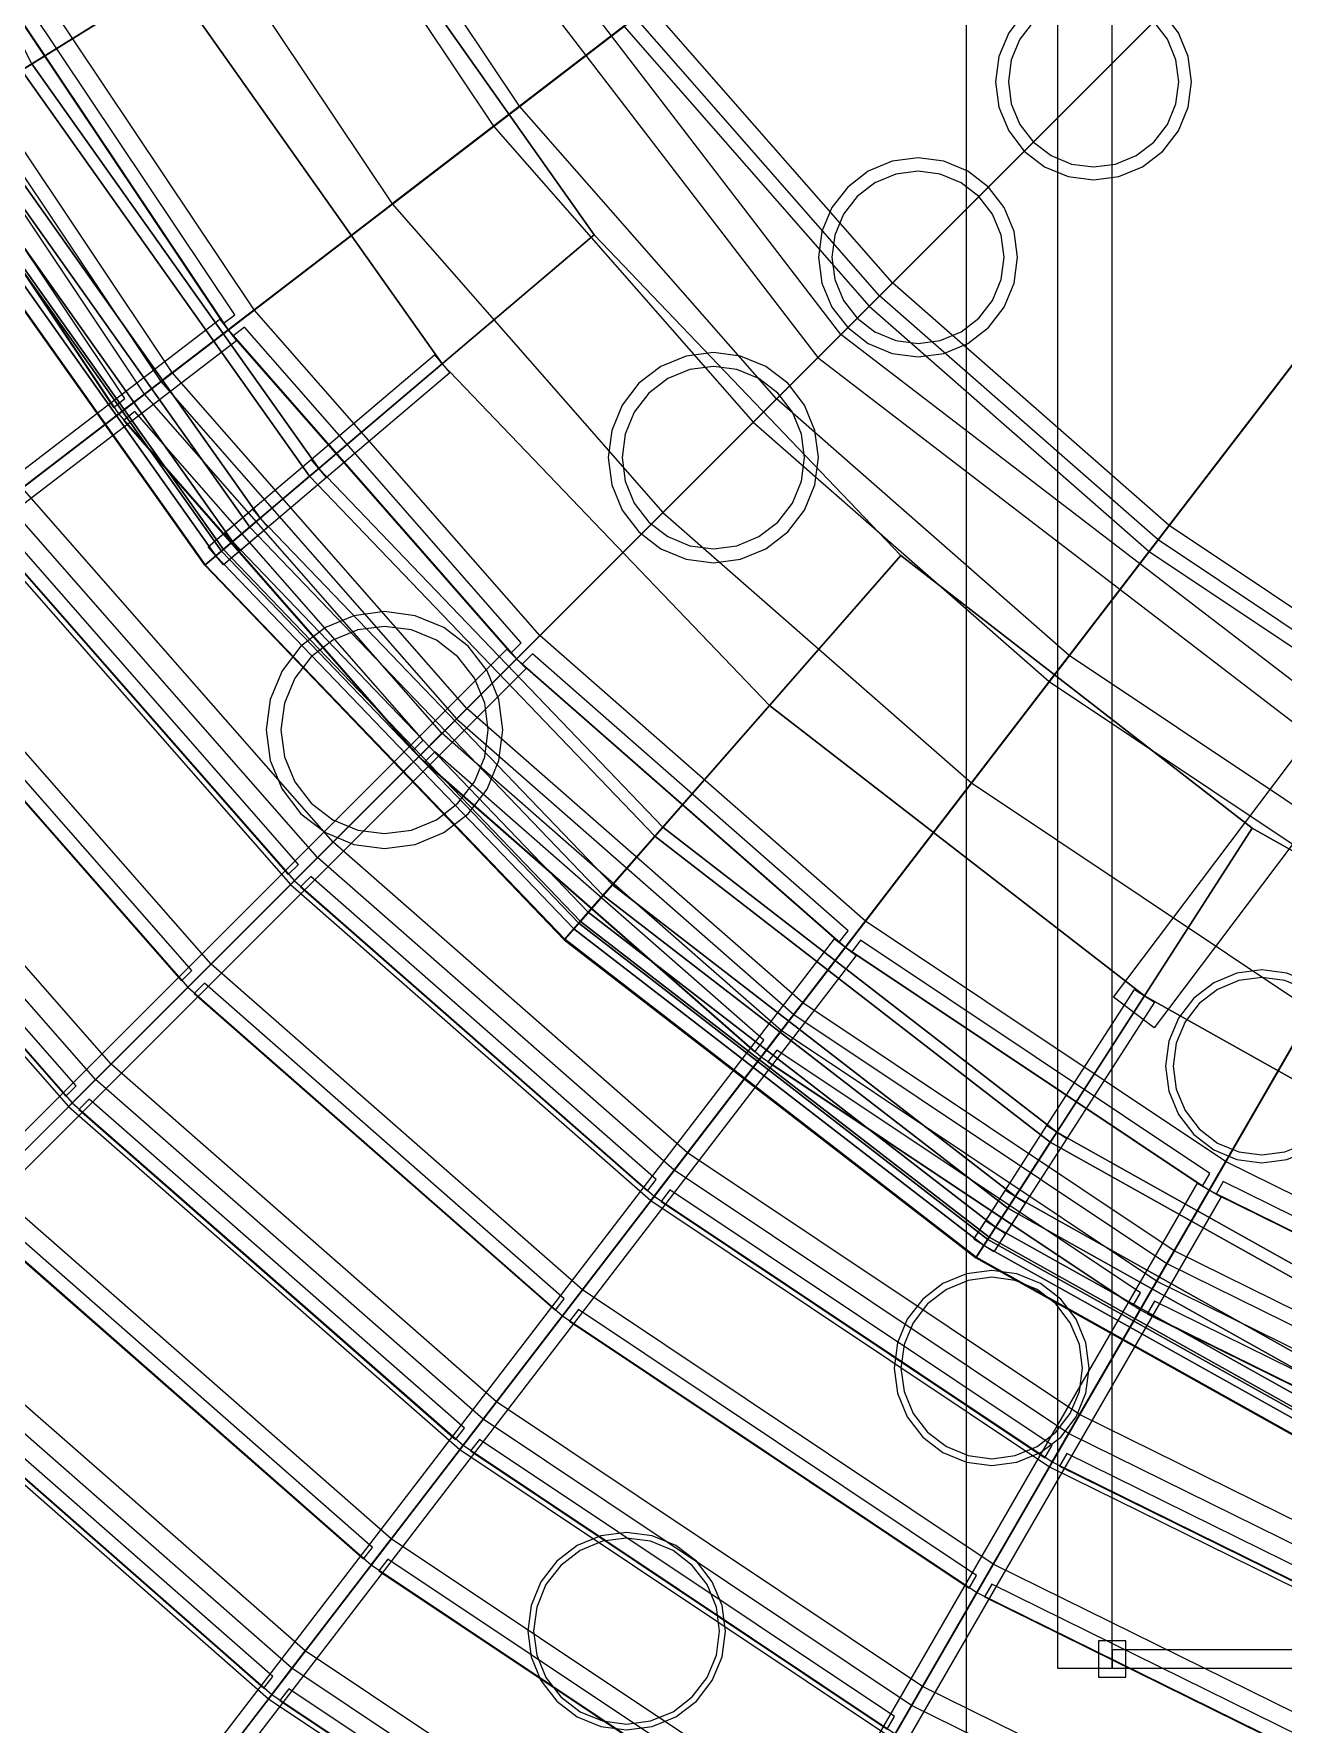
# Model space of a CAD drawing. Header units: millimetres. Extents: x -52000 to 54854, y -52000 to 53750.
# Drawn here: x -15611 to -8762, y -18808 to -9538 of the extents above; entities that cross this region are included whole.
import ezdxf

# ---------------------------------------------------------------- set-up
doc = ezdxf.new("R2010")
doc.units = ezdxf.units.MM
for name, color, linetype, lineweight in [('D-STR-BASE', 7, 'Continuous', 25), ('D-STR-DECK', 7, 'Continuous', 25), ('D-STR-STRC', 7, 'Continuous', 25)]:
    doc.layers.add(name, color=color, linetype=linetype, lineweight=lineweight)

msp = doc.modelspace()

# ---------------------------------------------------------------- linework, layer by layer
at = {"layer": 'D-STR-BASE'}
for points in [[(-10500, -19000), (10500, -19000), (10500, -8000), (-10500, -8000)], [(-10000, -18500), (10000, -18500), (10000, -8500), (-10000, -8500)], [(-10000, -18500), (-9700, -18500), (-9700, -8500), (-10000, -8500)], [(-9775, -18550), (-9625, -18550), (-9625, -18350), (-9775, -18350)], [(-9700, -18500), (-3900, -18500), (-3900, -18400), (-9700, -18400)]]:
    msp.add_lwpolyline(points, close=True, dxfattribs=at)
at = {"layer": 'D-STR-DECK'}
for points in [[(-4330.1, -2500), (-16281.3, -9400), (-14915, -11444.7), (-3966.8, -3043.8)], [(-4330.1, -2500), (-14895.6, -8600), (-13645.7, -10470.7), (-3966.8, -3043.8)], [(-5196.2, -3000), (-25028.1, -14450), (-22927.9, -17593.2), (-4760.1, -3652.6)], [(-5196.2, -3000), (-20351.6, -11750), (-18643.8, -14305.9), (-4760.1, -3652.6)], [(-5196.2, -3000), (-18860.6, -10889.2), (-17277.9, -13257.8), (-4760.1, -3652.6)], [(-5196.2, -3000), (-17369.6, -10028.4), (-15912.1, -12209.8), (-4760.1, -3652.6)], [(-3966.8, -3043.8), (-14915, -11444.7), (-13293.6, -13293.6), (-3535.5, -3535.5)], [(-5196.2, -3000), (-13856.4, -8000), (-11313.7, -11313.7), (-4242.6, -4242.6)], [(-3966.8, -3043.8), (-13645.7, -10470.7), (-12162.2, -12162.2), (-3535.5, -3535.5)], [(-3966.8, -3043.8), (-12376.3, -9496.7), (-11030.9, -11030.9), (-3535.5, -3535.5)], [(-3535.5, -3535.5), (-13293.6, -13293.6), (-11444.7, -14915), (-3043.8, -3966.8)], [(-3535.5, -3535.5), (-12162.2, -12162.2), (-10470.7, -13645.7), (-3043.8, -3966.8)], [(-3535.5, -3535.5), (-11030.9, -11030.9), (-9496.7, -12376.3), (-3043.8, -3966.8)], [(-4760.1, -3652.6), (-22927.9, -17593.2), (-20435.4, -20435.4), (-4242.6, -4242.6)], [(-4760.1, -3652.6), (-18643.8, -14305.9), (-16617, -16617), (-4242.6, -4242.6)], [(-4760.1, -3652.6), (-17277.9, -13257.8), (-15399.6, -15399.6), (-4242.6, -4242.6)], [(-4760.1, -3652.6), (-15912.1, -12209.8), (-14182.2, -14182.2), (-4242.6, -4242.6)], [(-3043.8, -3966.8), (-11444.7, -14915), (-9400, -16281.3), (-2500, -4330.1)], [(-3043.8, -3966.8), (-10470.7, -13645.7), (-8600, -14895.6), (-2500, -4330.1)], [(-3043.8, -3966.8), (-9496.7, -12376.3), (-7800, -13510), (-2500, -4330.1)], [(-4242.6, -4242.6), (-20435.4, -20435.4), (-17593.2, -22927.9), (-3652.6, -4760.1)], [(-4242.6, -4242.6), (-16617, -16617), (-14305.9, -18643.8), (-3652.6, -4760.1)], [(-4242.6, -4242.6), (-15399.6, -15399.6), (-13257.8, -17277.9), (-3652.6, -4760.1)], [(-4242.6, -4242.6), (-14182.2, -14182.2), (-12209.8, -15912.1), (-3652.6, -4760.1)], [(-4242.6, -4242.6), (-11313.7, -11313.7), (-8000, -13856.4), (-3000, -5196.2)], [(-2500, -4330.1), (-9400, -16281.3), (-7194.4, -17368.9), (-1913.4, -4619.4)], [(-3652.6, -4760.1), (-17593.2, -22927.9), (-14450, -25028.1), (-3000, -5196.2)], [(-3652.6, -4760.1), (-14305.9, -18643.8), (-11750, -20351.6), (-3000, -5196.2)], [(-3652.6, -4760.1), (-13257.8, -17277.9), (-10889.2, -18860.6), (-3000, -5196.2)], [(-3652.6, -4760.1), (-12209.8, -15912.1), (-10028.4, -17369.6), (-3000, -5196.2)], [(-3000, -5196.2), (-14450, -25028.1), (-11059.6, -26700.1), (-2296.1, -5543.3)], [(-3000, -5196.2), (-11750, -20351.6), (-8993.1, -21711.2), (-2296.1, -5543.3)], [(-3000, -5196.2), (-10889.2, -18860.6), (-8334.2, -20120.6), (-2296.1, -5543.3)], [(-3000, -5196.2), (-10028.4, -17369.6), (-7675.4, -18530), (-2296.1, -5543.3)], [(-15029.5, -6494.5), (-17232.7, -7446.5), (-15978.1, -9923.8), (-13939.4, -8657.5)], [(-16847.1, -7279.9), (-16032, -6927.7), (-14867, -9233.7), (-15621.3, -9702.2)], [(-13700.5, -7910), (-13856.4, -8000), (-11313.7, -11313.7), (-11186.4, -11186.4)], [(-14133.5, -8160), (-14289.4, -8250), (-13090.3, -10044.6), (-12947.5, -9935)], [(-13939.4, -8657.5), (-15978.1, -9923.8), (-15978.1, -9923.8), (-13939.4, -8657.5)], [(-13939.4, -8657.5), (-15978.1, -9923.8), (-15978.1, -9923.8), (-13939.4, -8657.5)], [(-13939.4, -8657.5), (-15978.1, -9923.8), (-14369.1, -12193.5), (-12539.2, -10640.6)], [(-13939.4, -8657.5), (-13939.4, -8657.5), (-12539.2, -10640.6), (-12539.2, -10640.6)], [(-15722.8, -9077.5), (-15878.7, -9167.5), (-14546.2, -11161.7), (-14403.4, -11052.1)], [(-15787.8, -9164.8), (-15857, -9204.9), (-14572.5, -11127.4), (-14508.9, -11078.8)], [(-15621.3, -9702.2), (-14867, -9233.7), (-14867, -9233.7), (-15621.3, -9702.2)], [(-15621.3, -9702.2), (-14867, -9233.7), (-14867, -9233.7), (-15621.3, -9702.2)], [(-15621.3, -9702.2), (-14867, -9233.7), (-13371.8, -11347.1), (-14048.9, -11921.7)], [(-14867, -9233.7), (-14867, -9233.7), (-13371.8, -11347.1), (-13371.8, -11347.1)], [(-16212, -9360), (-16281.3, -9400), (-14915, -11444.7), (-14851.6, -11396)], [(-5301.5, -9460.3), (-9469.4, -14988.5), (-9693, -14819.9), (-5525.1, -9291.8)], [(-12233.5, -9387.1), (-12376.3, -9496.7), (-11030.9, -11030.9), (-10903.6, -10903.6)], [(-12312.8, -9448), (-12376.3, -9496.7), (-11030.9, -11030.9), (-10974.3, -10974.3)], [(-16378.8, -9456.3), (-16534.7, -9546.3), (-15147.2, -11622.8), (-15004.4, -11513.3)], [(-16443, -9545.1), (-16512.1, -9585.2), (-15174.5, -11587.1), (-15110.9, -11538.6)], [(-16148, -10029.3), (-15621.3, -9702.2), (-14048.9, -11921.7), (-14521.6, -12322.9)], [(-15621.3, -9702.2), (-15677.3, -9736.9), (-14099.1, -11964.3), (-14048.9, -11921.7)], [(-15621.3, -9702.2), (-15621.3, -9702.2), (-14048.9, -11921.7), (-14048.9, -11921.7)], [(-15677.3, -9736.9), (-16204, -10064.1), (-14571.8, -12365.5), (-14099.1, -11964.3)], [(-16315, -10133), (-16043.1, -9964.2), (-14427.4, -12243), (-14671.4, -12450)], [(-15978.1, -9923.8), (-16250, -10092.6), (-14613.1, -12400.5), (-14369.1, -12193.5)], [(-16043.1, -9964.2), (-15978.1, -9923.8), (-14369.1, -12193.5), (-14427.4, -12243)], [(-15978.1, -9923.8), (-15978.1, -9923.8), (-14369.1, -12193.5), (-14369.1, -12193.5)], [(-12947.5, -9935), (-13090.3, -10044.6), (-11667.3, -11667.3), (-11540, -11540)], [(-16215.6, -10071.3), (-16317.6, -10134.6), (-14673.8, -12452), (-14582.3, -12374.3)], [(-16317.6, -10134.6), (-16250, -10092.6), (-14613.1, -12400.5), (-14673.8, -12452)], [(-16250, -10092.6), (-16315, -10133), (-14671.4, -12450), (-14613.1, -12400.5)], [(-16250, -10092.6), (-16148, -10029.3), (-14521.6, -12322.9), (-14613.1, -12400.5)], [(-16148, -10029.3), (-16215.6, -10071.3), (-14582.3, -12374.3), (-14521.6, -12322.9)], [(-16204, -10064.1), (-16148, -10029.3), (-14521.6, -12322.9), (-14571.8, -12365.5)], [(-12539.2, -10640.6), (-14369.1, -12193.5), (-14369.1, -12193.5), (-12539.2, -10640.6)], [(-12539.2, -10640.6), (-14369.1, -12193.5), (-14369.1, -12193.5), (-12539.2, -10640.6)], [(-12539.2, -10640.6), (-14369.1, -12193.5), (-12439.4, -14205.1), (-10858.3, -12399.5)], [(-12539.2, -10640.6), (-12539.2, -10640.6), (-10858.3, -12399.5), (-10858.3, -12399.5)], [(-10903.6, -10903.6), (-11030.9, -11030.9), (-9496.7, -12376.3), (-9387.1, -12233.5)], [(-10974.3, -10974.3), (-11030.9, -11030.9), (-9496.7, -12376.3), (-9448, -12312.8)], [(-14500.5, -11221.2), (-19964, -15413.5), (-20055.3, -15294.5), (-14591.9, -11102.2)], [(-14403.4, -11052.1), (-14546.2, -11161.7), (-12964.9, -12964.9), (-12837.6, -12837.6)], [(-14456.5, -11147.1), (-14519.9, -11195.9), (-12995.4, -12934.3), (-12938.7, -12877.8)], [(-11186.4, -11186.4), (-11313.7, -11313.7), (-8000, -13856.4), (-7910, -13700.5)], [(-14090.9, -11872.1), (-13413.8, -11297.6), (-13329.7, -11396.7), (-14006.8, -11971.3)], [(-14851.6, -11396), (-14915, -11444.7), (-13293.6, -13293.6), (-13237, -13237)], [(-14048.9, -11921.7), (-13371.8, -11347.1), (-13371.8, -11347.1), (-14048.9, -11921.7)], [(-14048.9, -11921.7), (-13371.8, -11347.1), (-13371.8, -11347.1), (-14048.9, -11921.7)], [(-14048.9, -11921.7), (-13371.8, -11347.1), (-11577.7, -13221), (-12162.7, -13889.1)], [(-13371.8, -11347.1), (-13371.8, -11347.1), (-11577.7, -13221), (-11577.7, -13221)], [(-15004.4, -11513.3), (-15147.2, -11622.8), (-13500.5, -13500.5), (-13373.2, -13373.2)], [(-11540, -11540), (-11667.3, -11667.3), (-10044.6, -13090.3), (-9935, -12947.5)], [(-15056.4, -11609.6), (-15119.8, -11658.5), (-13532.3, -13468.7), (-13475.6, -13412.2)], [(-14521.6, -12322.9), (-14048.9, -11921.7), (-14099.1, -11964.3), (-14571.8, -12365.5)], [(-14521.6, -12322.9), (-14048.9, -11921.7), (-14099.1, -11964.3), (-14571.8, -12365.5)], [(-14563.6, -12273.3), (-14090.9, -11872.1), (-14006.8, -11971.3), (-14479.5, -12372.4)], [(-14521.6, -12322.9), (-14048.9, -11921.7), (-12162.7, -13889.1), (-12571.2, -14355.5)], [(-14048.9, -11921.7), (-14099.1, -11964.3), (-12206.1, -13938.7), (-12162.7, -13889.1)], [(-14048.9, -11921.7), (-14048.9, -11921.7), (-12162.7, -13889.1), (-12162.7, -13889.1)], [(-15674.1, -12027.1), (-15935.9, -12228), (-14203.5, -14203.5), (-13970.1, -13970.1)], [(-14099.1, -11964.3), (-14571.8, -12365.5), (-12614.6, -14405.1), (-12206.1, -13938.7)], [(-15769.3, -12100.2), (-15912.1, -12209.8), (-14182.2, -14182.2), (-14055, -14055)], [(-15819.9, -12198.4), (-15883.3, -12247.2), (-14215.6, -14148.8), (-14158.9, -14092.4)], [(-14369.1, -12193.5), (-14613.1, -12400.5), (-14671.4, -12450), (-14427.4, -12243)], [(-14369.1, -12193.5), (-14613.1, -12400.5), (-14671.4, -12450), (-14427.4, -12243)], [(-14327, -12243), (-14571, -12450.1), (-14655.1, -12350.9), (-14411.2, -12143.9)], [(-14369.1, -12193.5), (-14613.1, -12400.5), (-12650.2, -14445.8), (-12439.4, -14205.1)], [(-14427.4, -12243), (-14369.1, -12193.5), (-12439.4, -14205.1), (-12489.8, -14262.6)], [(-14369.1, -12193.5), (-14369.1, -12193.5), (-12439.4, -14205.1), (-12439.4, -14205.1)], [(-9387.1, -12233.5), (-9496.7, -12376.3), (-7800, -13510), (-7710, -13354.1)], [(-14613.1, -12400.5), (-14521.6, -12322.9), (-14582.3, -12374.3), (-14673.8, -12452)], [(-14613.1, -12400.5), (-14521.6, -12322.9), (-14582.3, -12374.3), (-14673.8, -12452)], [(-14671.4, -12450), (-14427.4, -12243), (-12489.8, -14262.6), (-12700.6, -14503.4)], [(-14655.1, -12350.9), (-14563.6, -12273.3), (-14479.5, -12372.4), (-14571, -12450.1)], [(-14613.1, -12400.5), (-14521.6, -12322.9), (-12571.2, -14355.5), (-12650.2, -14445.8)], [(-14521.6, -12322.9), (-14582.3, -12374.3), (-12623.6, -14415.4), (-12571.2, -14355.5)], [(-14571.8, -12365.5), (-14521.6, -12322.9), (-12571.2, -14355.5), (-12614.6, -14405.1)], [(-9448, -12312.8), (-9496.7, -12376.3), (-7800, -13510), (-7760, -13440.7)], [(-14582.3, -12374.3), (-14673.8, -12452), (-12702.6, -14505.7), (-12623.6, -14415.4)], [(-14673.8, -12452), (-14613.1, -12400.5), (-12650.2, -14445.8), (-12702.6, -14505.7)], [(-14613.1, -12400.5), (-14671.4, -12450), (-12700.6, -14503.4), (-12650.2, -14445.8)], [(-10858.3, -12399.5), (-12439.4, -14205.1), (-12439.4, -14205.1), (-10858.3, -12399.5)], [(-10858.3, -12399.5), (-12439.4, -14205.1), (-12439.4, -14205.1), (-10858.3, -12399.5)], [(-10858.3, -12399.5), (-12439.4, -14205.1), (-10230.1, -15913.6), (-8932.3, -13894.8)], [(-10858.3, -12399.5), (-10858.3, -12399.5), (-8932.3, -13894.8), (-8932.3, -13894.8)], [(-16424.9, -12603.3), (-16567.7, -12712.8), (-14766.6, -14766.6), (-14639.3, -14639.3)], [(-16474.3, -12703), (-16537.7, -12751.8), (-14801.3, -14731.8), (-14744.6, -14675.3)], [(-12837.6, -12837.6), (-12964.9, -12964.9), (-11161.7, -14546.2), (-11052.1, -14403.4)], [(-12911.8, -13017.9), (-17781.4, -17887.4), (-17887.4, -17781.4), (-13017.9, -12911.8)], [(-12877.8, -12938.7), (-12934.3, -12995.4), (-11195.9, -14519.9), (-11147.1, -14456.5)], [(-9935, -12947.5), (-10044.6, -13090.3), (-8250, -14289.4), (-8160, -14133.5)], [(-17039.9, -13075.2), (-17301.7, -13276.1), (-15420.8, -15420.8), (-15187.5, -15187.5)], [(-17135.1, -13148.2), (-17277.9, -13257.8), (-15399.6, -15399.6), (-15272.3, -15272.3)], [(-17183.3, -13249.6), (-17246.7, -13298.5), (-15435.9, -15363.3), (-15379.2, -15306.9)], [(-13237, -13237), (-13293.6, -13293.6), (-11444.7, -14915), (-11396, -14851.6)], [(-12162.7, -13889.1), (-11577.7, -13221), (-11577.7, -13221), (-12162.7, -13889.1)], [(-12162.7, -13889.1), (-11577.7, -13221), (-11577.7, -13221), (-12162.7, -13889.1)], [(-12162.7, -13889.1), (-11577.7, -13221), (-9522.8, -14813.4), (-10003, -15560.3)], [(-11577.7, -13221), (-11577.7, -13221), (-9522.8, -14813.4), (-9522.8, -14813.4)], [(-13373.2, -13373.2), (-13500.5, -13500.5), (-11622.8, -15147.2), (-11513.3, -15004.4)], [(-13412.2, -13475.6), (-13468.7, -13532.3), (-11658.5, -15119.8), (-11609.6, -15056.4)], [(-12571.2, -14355.5), (-12162.7, -13889.1), (-12206.1, -13938.7), (-12614.6, -14405.1)], [(-12571.2, -14355.5), (-12162.7, -13889.1), (-12206.1, -13938.7), (-12614.6, -14405.1)], [(-12571.2, -14355.5), (-12162.7, -13889.1), (-10003, -15560.3), (-10338.2, -16081.9)], [(-12162.7, -13889.1), (-12206.1, -13938.7), (-10038.6, -15615.7), (-10003, -15560.3)], [(-12162.7, -13889.1), (-12162.7, -13889.1), (-10003, -15560.3), (-10003, -15560.3)], [(-8932.3, -13894.8), (-10230.1, -15913.6), (-10230.1, -15913.6), (-8932.3, -13894.8)], [(-8932.3, -13894.8), (-10230.1, -15913.6), (-10230.1, -15913.6), (-8932.3, -13894.8)], [(-8932.3, -13894.8), (-10230.1, -15913.6), (-7788.4, -17280.5), (-6802.2, -15092.5)], [(-8932.3, -13894.8), (-8932.3, -13894.8), (-6802.2, -15092.5), (-6802.2, -15092.5)], [(-13970.1, -13970.1), (-14203.5, -14203.5), (-12228, -15935.9), (-12027.1, -15674.1)], [(-12206.1, -13938.7), (-12614.6, -14405.1), (-10373.8, -16137.3), (-10038.6, -15615.7)], [(-14055, -14055), (-14182.2, -14182.2), (-12209.8, -15912.1), (-12100.2, -15769.3)], [(-14092.4, -14158.9), (-14148.8, -14215.6), (-12247.2, -15883.3), (-12198.4, -15819.9)], [(-12439.4, -14205.1), (-12650.2, -14445.8), (-12700.6, -14503.4), (-12489.8, -14262.6)], [(-12439.4, -14205.1), (-12650.2, -14445.8), (-12700.6, -14503.4), (-12489.8, -14262.6)], [(-12700.6, -14503.4), (-12489.8, -14262.6), (-10271.4, -15978), (-10444.5, -16247.2)], [(-12439.4, -14205.1), (-12650.2, -14445.8), (-10403.1, -16182.8), (-10230.1, -15913.6)], [(-12489.8, -14262.6), (-12439.4, -14205.1), (-10230.1, -15913.6), (-10271.4, -15978)], [(-12439.4, -14205.1), (-12439.4, -14205.1), (-10230.1, -15913.6), (-10230.1, -15913.6)], [(-12650.2, -14445.8), (-12571.2, -14355.5), (-12623.6, -14415.4), (-12702.6, -14505.7)], [(-12650.2, -14445.8), (-12571.2, -14355.5), (-12623.6, -14415.4), (-12702.6, -14505.7)], [(-12650.2, -14445.8), (-12571.2, -14355.5), (-10338.2, -16081.9), (-10403.1, -16182.8)], [(-12571.2, -14355.5), (-12623.6, -14415.4), (-10381.2, -16148.8), (-10338.2, -16081.9)], [(-12614.6, -14405.1), (-12571.2, -14355.5), (-10338.2, -16081.9), (-10373.8, -16137.3)], [(-12623.6, -14415.4), (-12702.6, -14505.7), (-10446.1, -16249.7), (-10381.2, -16148.8)], [(-12702.6, -14505.7), (-12650.2, -14445.8), (-10403.1, -16182.8), (-10446.1, -16249.7)], [(-12650.2, -14445.8), (-12700.6, -14503.4), (-10444.5, -16247.2), (-10403.1, -16182.8)], [(-11052.1, -14403.4), (-11161.7, -14546.2), (-9167.5, -15878.7), (-9077.5, -15722.8)], [(-11102.2, -14591.9), (-15294.5, -20055.3), (-15413.5, -19964), (-11221.2, -14500.5)], [(-11078.8, -14508.9), (-11127.4, -14572.5), (-9204.9, -15857), (-9164.8, -15787.8)], [(-14639.3, -14639.3), (-14766.6, -14766.6), (-12712.8, -16567.7), (-12603.3, -16424.9)], [(-14675.3, -14744.6), (-14731.8, -14801.3), (-12751.8, -16537.7), (-12703, -16474.3)], [(-10057.6, -15525.2), (-9577.4, -14778.2), (-9468.1, -14848.5), (-9948.3, -15595.5)], [(-10003, -15560.3), (-9522.8, -14813.4), (-9522.8, -14813.4), (-10003, -15560.3)], [(-10003, -15560.3), (-9522.8, -14813.4), (-9522.8, -14813.4), (-10003, -15560.3)], [(-10003, -15560.3), (-9522.8, -14813.4), (-7250.9, -16088), (-7615.8, -16897.6)], [(-9522.8, -14813.4), (-9522.8, -14813.4), (-7250.9, -16088), (-7250.9, -16088)], [(-11396, -14851.6), (-11444.7, -14915), (-9400, -16281.3), (-9360, -16212)], [(-11513.3, -15004.4), (-11622.8, -15147.2), (-9546.3, -16534.7), (-9456.3, -16378.8)], [(-15187.5, -15187.5), (-15420.8, -15420.8), (-13276.1, -17301.7), (-13075.2, -17039.9)], [(-11538.6, -15110.9), (-11587.1, -15174.5), (-9585.2, -16512.1), (-9545.1, -16443)], [(-15272.3, -15272.3), (-15399.6, -15399.6), (-13257.8, -17277.9), (-13148.2, -17135.1)], [(-15306.9, -15379.2), (-15363.3, -15435.9), (-13298.5, -17246.7), (-13249.6, -17183.3)], [(-10392.9, -16046.7), (-10057.6, -15525.2), (-9948.3, -15595.5), (-10283.5, -16117)], [(-10338.2, -16081.9), (-10003, -15560.3), (-10038.6, -15615.7), (-10373.8, -16137.3)], [(-10338.2, -16081.9), (-10003, -15560.3), (-10038.6, -15615.7), (-10373.8, -16137.3)], [(-10338.2, -16081.9), (-10003, -15560.3), (-7615.8, -16897.6), (-7870.5, -17462.9)], [(-10003, -15560.3), (-10038.6, -15615.7), (-7642.9, -16957.7), (-7615.8, -16897.6)], [(-10003, -15560.3), (-10003, -15560.3), (-7615.8, -16897.6), (-7615.8, -16897.6)], [(-10038.6, -15615.7), (-10373.8, -16137.3), (-7897.6, -17522.9), (-7642.9, -16957.7)], [(-12027.1, -15674.1), (-12228, -15935.9), (-10043.4, -17395.6), (-9878.4, -17109.8)], [(-9077.5, -15722.8), (-9167.5, -15878.7), (-7016.5, -16939.4), (-6947.7, -16773.1)], [(-9102.6, -15916.2), (-12545.9, -21880.1), (-12675.8, -21805.1), (-9232.5, -15841.2)], [(-12100.2, -15769.3), (-12209.8, -15912.1), (-10028.4, -17369.6), (-9938.4, -17213.7)], [(-9090.3, -15830.8), (-9130.1, -15900.2), (-7056.4, -16922.8), (-7025.6, -16849)], [(-15856.7, -15856.7), (-15984, -15984), (-13760.9, -17933.6), (-13651.3, -17790.7)], [(-12123.7, -15877.2), (-12172.2, -15940.8), (-10069.3, -17346), (-10029.1, -17276.8)], [(-10175.4, -15948.8), (-10348.4, -16217.9), (-10457.8, -16147.6), (-10284.7, -15878.5)], [(-10230.1, -15913.6), (-10403.1, -16182.8), (-10444.5, -16247.2), (-10271.4, -15978)], [(-10230.1, -15913.6), (-10403.1, -16182.8), (-10444.5, -16247.2), (-10271.4, -15978)], [(-10230.1, -15913.6), (-10403.1, -16182.8), (-7919.8, -17572.3), (-7788.4, -17280.5)], [(-10271.4, -15978), (-10230.1, -15913.6), (-7788.4, -17280.5), (-7819.8, -17350.3)], [(-10230.1, -15913.6), (-10230.1, -15913.6), (-7788.4, -17280.5), (-7788.4, -17280.5)], [(-15889.8, -15964.9), (-15946.3, -16021.6), (-13803.1, -17901.1), (-13754.3, -17837.7)], [(-10444.5, -16247.2), (-10271.4, -15978), (-7819.8, -17350.3), (-7951.3, -17642)], [(-10457.8, -16147.6), (-10392.9, -16046.7), (-10283.5, -16117), (-10348.4, -16217.9)], [(-10403.1, -16182.8), (-10338.2, -16081.9), (-10381.2, -16148.8), (-10446.1, -16249.7)], [(-10403.1, -16182.8), (-10338.2, -16081.9), (-10381.2, -16148.8), (-10446.1, -16249.7)], [(-10403.1, -16182.8), (-10338.2, -16081.9), (-7870.5, -17462.9), (-7919.8, -17572.3)], [(-10338.2, -16081.9), (-10381.2, -16148.8), (-7903.2, -17535.4), (-7870.5, -17462.9)], [(-10373.8, -16137.3), (-10338.2, -16081.9), (-7870.5, -17462.9), (-7897.6, -17522.9)], [(-10381.2, -16148.8), (-10446.1, -16249.7), (-7952.5, -17644.8), (-7903.2, -17535.4)], [(-10446.1, -16249.7), (-10403.1, -16182.8), (-7919.8, -17572.3), (-7952.5, -17644.8)], [(-10403.1, -16182.8), (-10444.5, -16247.2), (-7951.3, -17642), (-7919.8, -17572.3)], [(-9360, -16212), (-9400, -16281.3), (-7194.4, -17368.9), (-7163.8, -17295)], [(-16404.9, -16404.9), (-16638.2, -16638.2), (-14324.2, -18667.6), (-14123.3, -18405.8)], [(-9456.3, -16378.8), (-9546.3, -16534.7), (-7306.4, -17639.3), (-7237.5, -17473)], [(-16489.7, -16489.7), (-16617, -16617), (-14305.9, -18643.8), (-14196.3, -18501)], [(-12603.3, -16424.9), (-12712.8, -16567.7), (-10441.6, -18085.3), (-10351.6, -17929.4)], [(-9467.5, -16487.8), (-9507.3, -16557.1), (-7348, -17622), (-7317.2, -17548.2)], [(-12625.2, -16534), (-12673.8, -16597.6), (-10484.1, -18060.7), (-10444, -17991.5)], [(-16521.4, -16599.4), (-16577.8, -16656.1), (-14349.8, -18610), (-14300.9, -18546.7)], [(-13075.2, -17039.9), (-13276.1, -17301.7), (-10904.2, -18886.6), (-10739.2, -18600.8)], [(-13148.2, -17135.1), (-13257.8, -17277.9), (-10889.2, -18860.6), (-10799.2, -18704.7)], [(-9878.4, -17109.8), (-10043.4, -17395.6), (-7686.9, -18557.7), (-7560.6, -18252.8)], [(-9938.4, -17213.7), (-10028.4, -17369.6), (-7675.4, -18530), (-7606.5, -18363.7)], [(-13168.5, -17245.5), (-13217.1, -17309.1), (-10933.6, -18834.9), (-10893.4, -18765.7)], [(-9947.6, -17323.8), (-9987.4, -17393.2), (-7719, -18511.9), (-7688.2, -18438)], [(-13651.3, -17790.7), (-13760.9, -17933.6), (-11302.4, -19576.3), (-11212.4, -19420.4)], [(-13670.1, -17902.3), (-13718.6, -17965.9), (-11348.5, -19549.6), (-11308.3, -19480.4)], [(-10351.6, -17929.4), (-10441.6, -18085.3), (-7991.6, -19293.5), (-7922.7, -19127.2)], [(-10359.1, -18040.5), (-10398.9, -18109.9), (-8037.1, -19274.6), (-8006.3, -19200.8)], [(-14123.3, -18405.8), (-14324.2, -18667.6), (-11765, -20377.6), (-11600, -20091.8)], [(-14196.3, -18501), (-14305.9, -18643.8), (-11750, -20351.6), (-11660, -20195.7)], [(-14213.4, -18613.9), (-14261.9, -18677.5), (-11797.9, -20323.9), (-11757.8, -20254.7)], [(-10739.2, -18600.8), (-10904.2, -18886.6), (-8345.7, -20148.3), (-8219.4, -19843.4)], [(-10799.2, -18704.7), (-10889.2, -18860.6), (-8334.2, -20120.6), (-8265.3, -19954.3)]]:
    msp.add_lwpolyline(points, close=True, dxfattribs=at)
at = {"layer": 'D-STR-STRC'}
for points in [[(-9264, -9801.3), (-9282.3, -9662.2), (-9336, -9532.6), (-9421.4, -9421.4), (-9532.6, -9336), (-9662.2, -9282.3), (-9801.3, -9264), (-9940.4, -9282.3), (-10069.9, -9336), (-10181.2, -9421.4), (-10266.6, -9532.6), (-10320.3, -9662.2), (-10338.6, -9801.3), (-10320.3, -9940.4), (-10266.6, -10069.9), (-10181.2, -10181.2), (-10069.9, -10266.6), (-9940.4, -10320.3), (-9801.3, -10338.6), (-9662.2, -10320.3), (-9532.6, -10266.6), (-9421.4, -10181.2), (-9336, -10069.9), (-9282.3, -9940.4)], [(-9264, -9801.3), (-9282.3, -9662.2), (-9336, -9532.6), (-9421.4, -9421.4), (-9532.6, -9336), (-9662.2, -9282.3), (-9801.3, -9264), (-9940.4, -9282.3), (-10069.9, -9336), (-10181.2, -9421.4), (-10266.6, -9532.6), (-10320.3, -9662.2), (-10338.6, -9801.3), (-10320.3, -9940.4), (-10266.6, -10069.9), (-10181.2, -10181.2), (-10069.9, -10266.6), (-9940.4, -10320.3), (-9801.3, -10338.6), (-9662.2, -10320.3), (-9532.6, -10266.6), (-9421.4, -10181.2), (-9336, -10069.9), (-9282.3, -9940.4)], [(-9334.2, -9801.3), (-9350.1, -9680.4), (-9396.8, -9567.7), (-9471, -9471), (-9567.7, -9396.8), (-9680.4, -9350.1), (-9801.3, -9334.2), (-9922.2, -9350.1), (-10034.8, -9396.8), (-10131.6, -9471), (-10205.8, -9567.7), (-10252.5, -9680.4), (-10268.4, -9801.3), (-10252.5, -9922.2), (-10205.8, -10034.8), (-10131.6, -10131.6), (-10034.8, -10205.8), (-9922.2, -10252.5), (-9801.3, -10268.4), (-9680.4, -10252.5), (-9567.7, -10205.8), (-9471, -10131.6), (-9396.8, -10034.8), (-9350.1, -9922.2)], [(-9334.2, -9801.3), (-9350.1, -9680.4), (-9396.8, -9567.7), (-9471, -9471), (-9567.7, -9396.8), (-9680.4, -9350.1), (-9801.3, -9334.2), (-9922.2, -9350.1), (-10034.8, -9396.8), (-10131.6, -9471), (-10205.8, -9567.7), (-10252.5, -9680.4), (-10268.4, -9801.3), (-10252.5, -9922.2), (-10205.8, -10034.8), (-10131.6, -10131.6), (-10034.8, -10205.8), (-9922.2, -10252.5), (-9801.3, -10268.4), (-9680.4, -10252.5), (-9567.7, -10205.8), (-9471, -10131.6), (-9396.8, -10034.8), (-9350.1, -9922.2)], [(-10218.4, -10763.7), (-10236.9, -10622.6), (-10291.4, -10491), (-10378.1, -10378.1), (-10491, -10291.4), (-10622.6, -10236.9), (-10763.7, -10218.4), (-10904.9, -10236.9), (-11036.4, -10291.4), (-11149.4, -10378.1), (-11236.1, -10491), (-11290.5, -10622.6), (-11309.1, -10763.7), (-11290.5, -10904.9), (-11236.1, -11036.4), (-11149.4, -11149.4), (-11036.4, -11236.1), (-10904.9, -11290.5), (-10763.7, -11309.1), (-10622.6, -11290.5), (-10491, -11236.1), (-10378.1, -11149.4), (-10291.4, -11036.4), (-10236.9, -10904.9)], [(-10218.4, -10763.7), (-10236.9, -10622.6), (-10291.4, -10491), (-10378.1, -10378.1), (-10491, -10291.4), (-10622.6, -10236.9), (-10763.7, -10218.4), (-10904.9, -10236.9), (-11036.4, -10291.4), (-11149.4, -10378.1), (-11236.1, -10491), (-11290.5, -10622.6), (-11309.1, -10763.7), (-11290.5, -10904.9), (-11236.1, -11036.4), (-11149.4, -11149.4), (-11036.4, -11236.1), (-10904.9, -11290.5), (-10763.7, -11309.1), (-10622.6, -11290.5), (-10491, -11236.1), (-10378.1, -11149.4), (-10291.4, -11036.4), (-10236.9, -10904.9)], [(-10291.4, -10763.7), (-10307.5, -10641.5), (-10354.7, -10527.6), (-10429.7, -10429.7), (-10527.6, -10354.7), (-10641.5, -10307.5), (-10763.7, -10291.4), (-10886, -10307.5), (-10999.9, -10354.7), (-11097.7, -10429.7), (-11172.8, -10527.6), (-11220, -10641.5), (-11236.1, -10763.7), (-11220, -10886), (-11172.8, -10999.9), (-11097.7, -11097.7), (-10999.9, -11172.8), (-10886, -11220), (-10763.7, -11236.1), (-10641.5, -11220), (-10527.6, -11172.8), (-10429.7, -11097.7), (-10354.7, -10999.9), (-10307.5, -10886)], [(-10291.4, -10763.7), (-10307.5, -10641.5), (-10354.7, -10527.6), (-10429.7, -10429.7), (-10527.6, -10354.7), (-10641.5, -10307.5), (-10763.7, -10291.4), (-10886, -10307.5), (-10999.9, -10354.7), (-11097.7, -10429.7), (-11172.8, -10527.6), (-11220, -10641.5), (-11236.1, -10763.7), (-11220, -10886), (-11172.8, -10999.9), (-11097.7, -11097.7), (-10999.9, -11172.8), (-10886, -11220), (-10763.7, -11236.1), (-10641.5, -11220), (-10527.6, -11172.8), (-10429.7, -11097.7), (-10354.7, -10999.9), (-10307.5, -10886)], [(-11309.4, -11862.2), (-11329.1, -11713), (-11386.7, -11574), (-11478.3, -11454.6), (-11597.6, -11363), (-11736.7, -11305.4), (-11885.8, -11285.8), (-12035, -11305.4), (-12174.1, -11363), (-12293.4, -11454.6), (-12385, -11574), (-12442.6, -11713), (-12462.3, -11862.2), (-12442.6, -12011.4), (-12385, -12150.4), (-12293.4, -12269.8), (-12174.1, -12361.4), (-12035, -12419), (-11885.8, -12438.6), (-11736.7, -12419), (-11597.6, -12361.4), (-11478.3, -12269.8), (-11386.7, -12150.4), (-11329.1, -12011.4)], [(-11309.4, -11862.2), (-11329.1, -11713), (-11386.7, -11574), (-11478.3, -11454.6), (-11597.6, -11363), (-11736.7, -11305.4), (-11885.8, -11285.8), (-12035, -11305.4), (-12174.1, -11363), (-12293.4, -11454.6), (-12385, -11574), (-12442.6, -11713), (-12462.3, -11862.2), (-12442.6, -12011.4), (-12385, -12150.4), (-12293.4, -12269.8), (-12174.1, -12361.4), (-12035, -12419), (-11885.8, -12438.6), (-11736.7, -12419), (-11597.6, -12361.4), (-11478.3, -12269.8), (-11386.7, -12150.4), (-11329.1, -12011.4)], [(-11385.7, -11862.2), (-11402.7, -11732.8), (-11452.7, -11612.1), (-11532.2, -11508.6), (-11635.8, -11429.1), (-11756.4, -11379.1), (-11885.8, -11362.1), (-12015.3, -11379.1), (-12135.9, -11429.1), (-12239.5, -11508.6), (-12319, -11612.1), (-12369, -11732.8), (-12386, -11862.2), (-12369, -11991.7), (-12319, -12112.3), (-12239.5, -12215.9), (-12135.9, -12295.4), (-12015.3, -12345.3), (-11885.8, -12362.4), (-11756.4, -12345.3), (-11635.8, -12295.4), (-11532.2, -12215.9), (-11452.7, -12112.3), (-11402.7, -11991.7)], [(-11385.7, -11862.2), (-11402.7, -11732.8), (-11452.7, -11612.1), (-11532.2, -11508.6), (-11635.8, -11429.1), (-11756.4, -11379.1), (-11885.8, -11362.1), (-12015.3, -11379.1), (-12135.9, -11429.1), (-12239.5, -11508.6), (-12319, -11612.1), (-12369, -11732.8), (-12386, -11862.2), (-12369, -11991.7), (-12319, -12112.3), (-12239.5, -12215.9), (-12135.9, -12295.4), (-12015.3, -12345.3), (-11885.8, -12362.4), (-11756.4, -12345.3), (-11635.8, -12295.4), (-11532.2, -12215.9), (-11452.7, -12112.3), (-11402.7, -11991.7)], [(-13039, -13355.7), (-13061.1, -13187.7), (-13125.9, -13031.2), (-13229.1, -12896.8), (-13363.5, -12793.6), (-13520, -12728.8), (-13688, -12706.7), (-13856, -12728.8), (-14012.6, -12793.6), (-14147, -12896.8), (-14250.1, -13031.2), (-14315, -13187.7), (-14337.1, -13355.7), (-14315, -13523.7), (-14250.1, -13680.3), (-14147, -13814.7), (-14012.6, -13917.8), (-13856, -13982.7), (-13688, -14004.8), (-13520, -13982.7), (-13363.5, -13917.8), (-13229.1, -13814.7), (-13125.9, -13680.3), (-13061.1, -13523.7)], [(-13039, -13355.7), (-13061.1, -13187.7), (-13125.9, -13031.2), (-13229.1, -12896.8), (-13363.5, -12793.6), (-13520, -12728.8), (-13688, -12706.7), (-13856, -12728.8), (-14012.6, -12793.6), (-14147, -12896.8), (-14250.1, -13031.2), (-14315, -13187.7), (-14337.1, -13355.7), (-14315, -13523.7), (-14250.1, -13680.3), (-14147, -13814.7), (-14012.6, -13917.8), (-13856, -13982.7), (-13688, -14004.8), (-13520, -13982.7), (-13363.5, -13917.8), (-13229.1, -13814.7), (-13125.9, -13680.3), (-13061.1, -13523.7)], [(-13119.7, -13355.7), (-13139, -13208.6), (-13195.8, -13071.5), (-13286.1, -12953.8), (-13403.8, -12863.5), (-13540.9, -12806.7), (-13688, -12787.4), (-13835.1, -12806.7), (-13972.2, -12863.5), (-14089.9, -12953.8), (-14180.3, -13071.5), (-14237, -13208.6), (-14256.4, -13355.7), (-14237, -13502.8), (-14180.3, -13639.9), (-14089.9, -13757.6), (-13972.2, -13848), (-13835.1, -13904.7), (-13688, -13924.1), (-13540.9, -13904.7), (-13403.8, -13848), (-13286.1, -13757.6), (-13195.8, -13639.9), (-13139, -13502.8)], [(-13119.7, -13355.7), (-13139, -13208.6), (-13195.8, -13071.5), (-13286.1, -12953.8), (-13403.8, -12863.5), (-13540.9, -12806.7), (-13688, -12787.4), (-13835.1, -12806.7), (-13972.2, -12863.5), (-14089.9, -12953.8), (-14180.3, -13071.5), (-14237, -13208.6), (-14256.4, -13355.7), (-14237, -13502.8), (-14180.3, -13639.9), (-14089.9, -13757.6), (-13972.2, -13848), (-13835.1, -13904.7), (-13688, -13924.1), (-13540.9, -13904.7), (-13403.8, -13848), (-13286.1, -13757.6), (-13195.8, -13639.9), (-13139, -13502.8)], [(-8349.3, -15199.5), (-8367.4, -15062.6), (-8420.2, -14935), (-8504.3, -14825.4), (-8613.9, -14741.3), (-8741.5, -14688.4), (-8878.4, -14670.4), (-9015.4, -14688.4), (-9143, -14741.3), (-9252.6, -14825.4), (-9336.7, -14935), (-9389.5, -15062.6), (-9407.5, -15199.5), (-9389.5, -15336.5), (-9336.7, -15464.1), (-9252.6, -15573.6), (-9143, -15657.7), (-9015.4, -15710.6), (-8878.4, -15728.6), (-8741.5, -15710.6), (-8613.9, -15657.7), (-8504.3, -15573.6), (-8420.2, -15464.1), (-8367.4, -15336.5)], [(-8349.3, -15199.5), (-8367.4, -15062.6), (-8420.2, -14935), (-8504.3, -14825.4), (-8613.9, -14741.3), (-8741.5, -14688.4), (-8878.4, -14670.4), (-9015.4, -14688.4), (-9143, -14741.3), (-9252.6, -14825.4), (-9336.7, -14935), (-9389.5, -15062.6), (-9407.5, -15199.5), (-9389.5, -15336.5), (-9336.7, -15464.1), (-9252.6, -15573.6), (-9143, -15657.7), (-9015.4, -15710.6), (-8878.4, -15728.6), (-8741.5, -15710.6), (-8613.9, -15657.7), (-8504.3, -15573.6), (-8420.2, -15464.1), (-8367.4, -15336.5)], [(-8391.8, -15199.5), (-8408.4, -15073.6), (-8457, -14956.2), (-8534.3, -14855.4), (-8635.1, -14778), (-8752.5, -14729.4), (-8878.4, -14712.8), (-9004.4, -14729.4), (-9121.8, -14778), (-9222.6, -14855.4), (-9299.9, -14956.2), (-9348.5, -15073.6), (-9365.1, -15199.5), (-9348.5, -15325.5), (-9299.9, -15442.8), (-9222.6, -15543.6), (-9121.8, -15621), (-9004.4, -15669.6), (-8878.4, -15686.2), (-8752.5, -15669.6), (-8635.1, -15621), (-8534.3, -15543.6), (-8457, -15442.8), (-8408.4, -15325.5)], [(-8391.8, -15199.5), (-8408.4, -15073.6), (-8457, -14956.2), (-8534.3, -14855.4), (-8635.1, -14778), (-8752.5, -14729.4), (-8878.4, -14712.8), (-9004.4, -14729.4), (-9121.8, -14778), (-9222.6, -14855.4), (-9299.9, -14956.2), (-9348.5, -15073.6), (-9365.1, -15199.5), (-9348.5, -15325.5), (-9299.9, -15442.8), (-9222.6, -15543.6), (-9121.8, -15621), (-9004.4, -15669.6), (-8878.4, -15686.2), (-8752.5, -15669.6), (-8635.1, -15621), (-8534.3, -15543.6), (-8457, -15442.8), (-8408.4, -15325.5)], [(-9824.8, -16854.4), (-9843, -16716), (-9896.4, -16586.9), (-9981.4, -16476.1), (-10092.2, -16391.1), (-10221.3, -16337.7), (-10359.7, -16319.5), (-10498.2, -16337.7), (-10627.2, -16391.1), (-10738, -16476.1), (-10823, -16586.9), (-10876.5, -16716), (-10894.7, -16854.4), (-10876.5, -16992.9), (-10823, -17121.9), (-10738, -17232.7), (-10627.2, -17317.7), (-10498.2, -17371.2), (-10359.7, -17389.4), (-10221.3, -17371.2), (-10092.2, -17317.7), (-9981.4, -17232.7), (-9896.4, -17121.9), (-9843, -16992.9)], [(-9824.8, -16854.4), (-9843, -16716), (-9896.4, -16586.9), (-9981.4, -16476.1), (-10092.2, -16391.1), (-10221.3, -16337.7), (-10359.7, -16319.5), (-10498.2, -16337.7), (-10627.2, -16391.1), (-10738, -16476.1), (-10823, -16586.9), (-10876.5, -16716), (-10894.7, -16854.4), (-10876.5, -16992.9), (-10823, -17121.9), (-10738, -17232.7), (-10627.2, -17317.7), (-10498.2, -17371.2), (-10359.7, -17389.4), (-10221.3, -17371.2), (-10092.2, -17317.7), (-9981.4, -17232.7), (-9896.4, -17121.9), (-9843, -16992.9)], [(-9862.3, -16854.4), (-9879.2, -16725.7), (-9928.9, -16605.7), (-10008, -16502.7), (-10111, -16423.6), (-10231, -16373.9), (-10359.7, -16357), (-10488.5, -16373.9), (-10608.4, -16423.6), (-10711.5, -16502.7), (-10790.5, -16605.7), (-10840.2, -16725.7), (-10857.2, -16854.4), (-10840.2, -16983.2), (-10790.5, -17103.1), (-10711.5, -17206.2), (-10608.4, -17285.2), (-10488.5, -17334.9), (-10359.7, -17351.9), (-10231, -17334.9), (-10111, -17285.2), (-10008, -17206.2), (-9928.9, -17103.1), (-9879.2, -16983.2)], [(-9862.3, -16854.4), (-9879.2, -16725.7), (-9928.9, -16605.7), (-10008, -16502.7), (-10111, -16423.6), (-10231, -16373.9), (-10359.7, -16357), (-10488.5, -16373.9), (-10608.4, -16423.6), (-10711.5, -16502.7), (-10790.5, -16605.7), (-10840.2, -16725.7), (-10857.2, -16854.4), (-10840.2, -16983.2), (-10790.5, -17103.1), (-10711.5, -17206.2), (-10608.4, -17285.2), (-10488.5, -17334.9), (-10359.7, -17351.9), (-10231, -17334.9), (-10111, -17285.2), (-10008, -17206.2), (-9928.9, -17103.1), (-9879.2, -16983.2)], [(-11819.8, -18297.3), (-11838.2, -18157.1), (-11892.3, -18026.4), (-11978.4, -17914.2), (-12090.6, -17828.1), (-12221.3, -17774), (-12361.5, -17755.5), (-12501.8, -17774), (-12632.4, -17828.1), (-12744.6, -17914.2), (-12830.7, -18026.4), (-12884.9, -18157.1), (-12903.3, -18297.3), (-12884.9, -18437.5), (-12830.7, -18568.2), (-12744.6, -18680.4), (-12632.4, -18766.5), (-12501.8, -18820.6), (-12361.5, -18839.1), (-12221.3, -18820.6), (-12090.6, -18766.5), (-11978.4, -18680.4), (-11892.3, -18568.2), (-11838.2, -18437.5)], [(-11819.8, -18297.3), (-11838.2, -18157.1), (-11892.3, -18026.4), (-11978.4, -17914.2), (-12090.6, -17828.1), (-12221.3, -17774), (-12361.5, -17755.5), (-12501.8, -17774), (-12632.4, -17828.1), (-12744.6, -17914.2), (-12830.7, -18026.4), (-12884.9, -18157.1), (-12903.3, -18297.3), (-12884.9, -18437.5), (-12830.7, -18568.2), (-12744.6, -18680.4), (-12632.4, -18766.5), (-12501.8, -18820.6), (-12361.5, -18839.1), (-12221.3, -18820.6), (-12090.6, -18766.5), (-11978.4, -18680.4), (-11892.3, -18568.2), (-11838.2, -18437.5)], [(-11851.6, -18297.3), (-11869, -18165.3), (-11919.9, -18042.3), (-12001, -17936.7), (-12106.6, -17855.7), (-12229.6, -17804.7), (-12361.5, -17787.4), (-12493.5, -17804.7), (-12616.5, -17855.7), (-12722.1, -17936.7), (-12803.1, -18042.3), (-12854.1, -18165.3), (-12871.5, -18297.3), (-12854.1, -18429.3), (-12803.1, -18552.2), (-12722.1, -18657.9), (-12616.5, -18738.9), (-12493.5, -18789.8), (-12361.5, -18807.2), (-12229.6, -18789.8), (-12106.6, -18738.9), (-12001, -18657.9), (-11919.9, -18552.2), (-11869, -18429.3)], [(-11851.6, -18297.3), (-11869, -18165.3), (-11919.9, -18042.3), (-12001, -17936.7), (-12106.6, -17855.7), (-12229.6, -17804.7), (-12361.5, -17787.4), (-12493.5, -17804.7), (-12616.5, -17855.7), (-12722.1, -17936.7), (-12803.1, -18042.3), (-12854.1, -18165.3), (-12871.5, -18297.3), (-12854.1, -18429.3), (-12803.1, -18552.2), (-12722.1, -18657.9), (-12616.5, -18738.9), (-12493.5, -18789.8), (-12361.5, -18807.2), (-12229.6, -18789.8), (-12106.6, -18738.9), (-12001, -18657.9), (-11919.9, -18552.2), (-11869, -18429.3)]]:
    msp.add_lwpolyline(points, close=True, dxfattribs=at)

doc.saveas('drawing.dxf')
